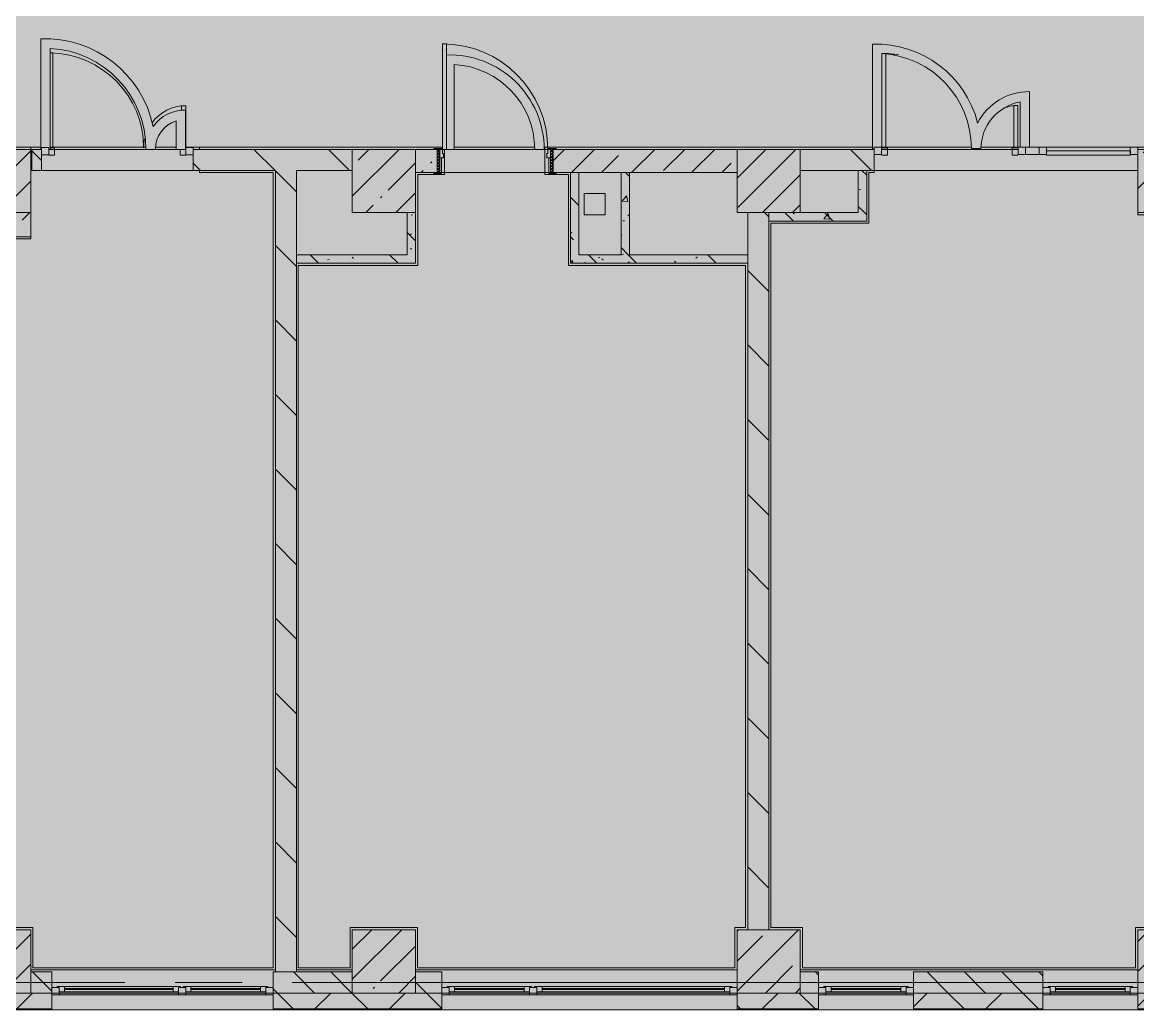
# Model space of a CAD drawing. Header units: millimetres. Extents: x -5524 to 188159, y -8553 to 29000.
# Drawn here: x 83579 to 94159, y -258 to 9105 of the extents above; entities that cross this region are included whole.
import ezdxf

# ---------------------------------------------------------------- set-up
doc = ezdxf.new("R2010")
doc.units = ezdxf.units.MM
doc.linetypes.add('Осевая', pattern=[3175, 635, -476.25, 1587.5, -476.25])
doc.layers.add('A-DETL-GENF-2', color=7, linetype='Continuous', lineweight=9, true_color=0xc0c0c0, transparency=0.4)
for name, color, linetype, lineweight, true_color in [('A-DETL-GENF-3', 7, 'Continuous', 5, 0xb7b7b7), ('A-DOOR-3', 7, 'Continuous', 5, 0xaaaaaa), ('A-DOOR-4', 7, 'Continuous', 5, 0xe2e2e2), ('A-DOOR-5', 7, 'Continuous', 5, 0xb7b7b7), ('A-DOOR-FRAM-1', 7, 'Continuous', 5, 0xe2e2e2), ('A-DOOR-FRAM-2', 7, 'Continuous', 5, 0xaaaaaa), ('A-DOOR-FRAM-3', 7, 'Continuous', 5, 0xb7b7b7), ('A-FLOR-1', 7, 'Continuous', 5, 0xb7b7b7), ('A-GLAZ-3', 7, 'Continuous', 5, 0x737373), ('A-GLAZ-CURT-2', 7, 'Continuous', 5, 0x737373), ('A-GLAZ-CWMG-3', 7, 'Continuous', 5, 0x737373), ('A-WALL-8', 7, 'Continuous', 5, 0x737373), ('A-WALL-9', 7, 'Continuous', 9, 0x737373), ('I-WALL-3', 7, 'Continuous', 5, 0x737373), ('I-WALL-4', 7, 'Continuous', 5, 0x787878), ('S-COLS-1', 7, 'Continuous', 5, 0x737373)]:
    doc.layers.add(name, color=color, linetype=linetype, lineweight=lineweight, true_color=true_color)
for name, color, linetype, lineweight in [('A-GLAZ-CURT-1', 7, 'Continuous', 5), ('A-WALL-7', 7, 'Continuous', 5), ('I-WALL-2', 7, 'Continuous', 5), ('S-COLS-2', 7, 'Continuous', 5), ('Оси', 7, 'Continuous', 9), ('Оси-2', 7, 'Осевая', 9)]:
    doc.layers.add(name, color=color, linetype=linetype, lineweight=lineweight)
pattern_1 = [(135, (61148.7, 0), (-353.5534, -353.5534), [])]
pattern_2 = [(135, (61148.7, 0), (-377.171, -377.171), [533.4, -88.9, 17.78, -88.9]), (135, (61148.7, 376.94), (-377.171, -377.171), []), (50, (61148.7, 0), (637.6445, -55.787), [66.675, -733.425]), (355, (61148.7, 0), (-123.35, 668.699), [53.34, -586.74]), (100.451, (61201.8, -4.65), (514.299, 612.908), [56.665, -623.315]), (46.184, (61148.7, 177.8), (948.776, -147.15), [100.012, -1100.137]), (96.636, (61227.8, 165.5), (830.91, 865.997), [84.998, -934.973]), (351.184, (61148.7, 177.8), (830.918, 865.988), [80.01, -880.11]), (21, (61237.6, 133.35), (530.651, -357.928), [66.675, -733.425]), (326, (61237.6, 133.35), (216.308, 644.658), [53.34, -586.74]), (71.451, (61281.8, 103.5), (746.96, 286.724), [56.665, -623.315]), (37.5, (61148.7, 0), (10.8105, 295.9426), [16.764, -562.864, 16.764, -578.866, -588.962]), (37.5, (61148.7, 0), (10.8105, 295.9426), [-1175.258, 16.764, -572.198]), (7.5, (61148.7, 0), (233.869, 350.6318), [16.764, -322.834, 16.764, -549.529, -224.472]), (7.5, (61148.7, 0), (233.869, 350.6318), [-905.891, 16.764, -207.708]), (327.5, (60950.44, 0), (474.5678, -20.0513), [16.764, -205.486, 16.764, -676.656, -920.115]), (327.5, (60950.44, 0), (474.5678, -20.0513), [-915.67, 16.764, -903.351]), (317.5, (60861.54, 0), (518.452, 88.9934), [16.764, -272.161, 16.764, -443.738, -653.415]), (317.5, (60861.54, 0), (518.452, 88.9934), [-749.427, 16.764, -636.651])]
pattern_3 = [(45, (61148.7, 0), (-176.7767, 176.7767), [])]

# ---------------------------------------------------------------- blocks, each defined once
blk = doc.blocks.new('BSC_Колонна _Прямоугольная - 600х600-23286269-3_7_1_птичка')
at = {"layer": 'S-COLS-2'}
h = blk.add_hatch(dxfattribs=at)
h.set_pattern_fill('FP_35', color=256, style=0, pattern_type=2)
h.set_pattern_definition([(45, (-29509.74, -7600), (-285.123, 285.123), []), (45, (-29224.6, -7600), (-285.123, 285.123), [504.031, -100.806, 16.764, -84.042])])
h.paths.add_polyline_path([(-300, -300), (300, -300), (300, 300), (-300, 300), (-300, 150)])
at = {"layer": 'S-COLS-1'}
for p, q in [((300, 300), (-300, 300)), ((-300, 300), (-300, -300)), ((300, -300), (300, 300)), ((-300, -300), (300, -300))]:
    blk.add_line(p, q, dxfattribs=at)
blk = doc.blocks.new('BSC_Колонна _Прямоугольная - 600х600-V54-3_7_1_птичка')
at = {"layer": 'S-COLS-2'}
h = blk.add_hatch(dxfattribs=at)
h.set_pattern_fill('FP_41', color=256, style=0, pattern_type=2)
h.set_pattern_definition([(45, (-25860, -200), (-285.123, 285.123), []), (45, (-25574.88, -200), (-285.123, 285.123), [504.031, -100.806, 16.764, -84.042])])
h.paths.add_polyline_path([(-300, -300), (300, -300), (300, 300), (-300, 300)])
at = {"layer": 'S-COLS-1'}
for p, q in [((300, 300), (-300, 300)), ((-300, 300), (-300, -300)), ((300, -300), (300, 300)), ((-300, -300), (300, -300))]:
    blk.add_line(p, q, dxfattribs=at)
blk = doc.blocks.new('BSC_Колонна _Прямоугольная - 600х600-V55-3_7_1_птичка')
at = {"layer": 'S-COLS-2'}
h = blk.add_hatch(dxfattribs=at)
h.set_pattern_fill('FP_42', color=256, style=0, pattern_type=2)
h.set_pattern_definition([(45, (-29509.74, -200), (-285.123, 285.123), []), (45, (-29224.6, -200), (-285.123, 285.123), [504.031, -100.806, 16.764, -84.042])])
h.paths.add_polyline_path([(-300, -300), (300, -300), (300, 300), (-300, 300), (-300, 30)])
at = {"layer": 'S-COLS-1'}
for p, q in [((300, 300), (-300, 300)), ((-300, 300), (-300, -300)), ((300, -300), (300, 300)), ((-300, -300), (300, -300))]:
    blk.add_line(p, q, dxfattribs=at)
blk = doc.blocks.new('BSC_Колонна _Прямоугольная - 600х600-V66-3_7_1_птичка')
at = {"layer": 'S-COLS-2'}
h = blk.add_hatch(dxfattribs=at)
h.set_pattern_fill('FP_54', color=256, style=0, pattern_type=2)
h.set_pattern_definition([(45, (-25860, -7600), (-285.123, 285.123), []), (45, (-25574.88, -7600), (-285.123, 285.123), [504.031, -100.806, 16.764, -84.042])])
h.paths.add_polyline_path([(-300, -300), (300, -300), (300, 300), (-300, 300), (-300, 150)])
at = {"layer": 'S-COLS-1'}
for p, q in [((300, 300), (-300, 300)), ((-300, 300), (-300, -300)), ((300, -300), (300, 300)), ((-300, -300), (300, -300))]:
    blk.add_line(p, q, dxfattribs=at)
blk = doc.blocks.new('BSC_Колонна _Прямоугольная - 600х600-V74-3_7_1_птичка')
at = {"layer": 'S-COLS-2'}
h = blk.add_hatch(dxfattribs=at)
h.set_pattern_fill('FP_70', color=256, style=0, pattern_type=2)
h.set_pattern_definition([(45, (-33310, -7600), (-285.123, 285.123), []), (45, (-33024.88, -7600), (-285.123, 285.123), [504.031, -100.806, 16.764, -84.042])])
h.paths.add_polyline_path([(-300, -300), (300, -300), (300, 300), (-300, 300), (-300, 150)])
at = {"layer": 'S-COLS-1'}
for p, q in [((300, 300), (-300, 300)), ((-300, 300), (-300, -300)), ((300, -300), (300, 300)), ((-300, -300), (300, -300))]:
    blk.add_line(p, q, dxfattribs=at)
blk = doc.blocks.new('BSC_Колонна _Прямоугольная - 600х600-V75-3_7_1_птичка')
at = {"layer": 'S-COLS-2'}
h = blk.add_hatch(dxfattribs=at)
h.set_pattern_fill('FP_71', color=256, style=0, pattern_type=2)
h.set_pattern_definition([(45, (-33310, -200), (-285.123, 285.123), []), (45, (-33024.88, -200), (-285.123, 285.123), [504.031, -100.806, 16.764, -84.042])])
h.paths.add_polyline_path([(-212, -300), (300, -300), (300, 300), (-300, 300), (-300, -300)])
at = {"layer": 'S-COLS-1'}
for p, q in [((300, 300), (-300, 300)), ((-300, 300), (-300, -300)), ((300, -300), (300, 300)), ((-300, -300), (300, -300))]:
    blk.add_line(p, q, dxfattribs=at)
blk = doc.blocks.new('120_Окно_СКБ_2Ст - 120_Окно_СКБ_2Ст 2100х2500 _мал створка СЛЕВА_-V70-3_7_1_птичка')
at = {"layer": 'A-GLAZ-3'}
for p, q in [((-1050, -127), (-1050, -57)), ((-1050, -57), (-980, -57)), ((1050, -57), (-1050, -57)), ((-980, -57), (-980, -127)), ((-220, -87), (-980, -87)), ((-980, -87), (-980, -127)), ((-930, -137), (-930, -87)), ((-270, -137), (-270, -87)), ((-220, -127), (-220, -57)), ((-220, -57), (-150, -57)), ((-220, -127), (-220, -87)), ((-150, -57), (-150, -127)), ((980, -87), (-150, -87)), ((-150, -87), (-150, -127)), ((-100, -137), (-100, -87)), ((930, -137), (930, -87)), ((980, -127), (980, -57)), ((980, -57), (1050, -57)), ((980, -127), (980, -87)), ((1050, -57), (1050, -127)), ((-980, -127), (-1050, -127)), ((-1050, -127), (-1000, -127)), ((-980, -127), (-1000, -127)), ((-1000, -127), (-1000, -137)), ((-1000, -137), (-200, -137)), ((-200, -137), (-1000, -137)), ((-930, -107), (-270, -107)), ((-270, -117), (-930, -117)), ((-150, -127), (-220, -127)), ((-200, -127), (-220, -127)), ((-200, -127), (-170, -127)), ((-200, -137), (-200, -127)), ((-150, -127), (-170, -127)), ((-170, -127), (-170, -137)), ((-170, -137), (1000, -137)), ((1000, -137), (-170, -137)), ((-100, -107), (930, -107)), ((930, -117), (-100, -117)), ((1050, -127), (980, -127)), ((1000, -127), (980, -127)), ((1000, -127), (1050, -127)), ((1000, -137), (1000, -127))]:
    blk.add_line(p, q, dxfattribs=at)
blk = doc.blocks.new('120_Окно_СКБ_1Ст - 120_Окно_СКБ_1Ст 900х2500_h_-22445987-3_7_1_птичка')
at = {"layer": 'A-GLAZ-3'}
for p, q in [((-450, -127), (-450, -57)), ((-450, -57), (-380, -57)), ((450, -57), (-450, -57)), ((-380, -57), (-380, -127)), ((380, -87), (-380, -87)), ((-380, -87), (-380, -127)), ((-330, -137), (-330, -87)), ((330, -137), (330, -87)), ((380, -127), (380, -57)), ((380, -57), (450, -57)), ((380, -127), (380, -87)), ((450, -57), (450, -127)), ((-380, -127), (-450, -127)), ((-450, -127), (-400, -127)), ((-380, -127), (-400, -127)), ((-400, -127), (-400, -137)), ((-400, -137), (400, -137)), ((400, -137), (-400, -137)), ((-330, -107), (330, -107)), ((330, -117), (-330, -117)), ((450, -127), (380, -127)), ((400, -127), (380, -127)), ((400, -127), (450, -127)), ((400, -137), (400, -127))]:
    blk.add_line(p, q, dxfattribs=at)
blk = doc.blocks.new('120_Окно_СКБ_2Ст - 120_Окно_СКБ_2Ст 2800х2500_створка_-22445922-3_7_1_птичка')
at = {"layer": 'A-GLAZ-3'}
for p, q in [((-1400, -127), (-1400, -57)), ((-1400, -57), (-1330, -57)), ((1400, -57), (-1400, -57)), ((-1330, -57), (-1330, -127)), ((500, -87), (-1330, -87)), ((-1330, -87), (-1330, -127)), ((-1280, -137), (-1280, -87)), ((450, -137), (450, -87)), ((500, -127), (500, -57)), ((500, -57), (570, -57)), ((500, -127), (500, -87)), ((570, -57), (570, -127)), ((1330, -87), (570, -87)), ((570, -87), (570, -127)), ((620, -137), (620, -87)), ((1280, -137), (1280, -87)), ((1330, -127), (1330, -57)), ((1330, -57), (1400, -57)), ((1330, -127), (1330, -87)), ((1400, -57), (1400, -127)), ((-1330, -127), (-1400, -127)), ((-1400, -127), (-1350, -127)), ((-1330, -127), (-1350, -127)), ((-1350, -127), (-1350, -137)), ((-1350, -137), (520, -137)), ((520, -137), (-1350, -137)), ((-1280, -107), (450, -107)), ((450, -117), (-1280, -117)), ((570, -127), (500, -127)), ((520, -127), (500, -127)), ((520, -127), (550, -127)), ((520, -137), (520, -127)), ((570, -127), (550, -127)), ((550, -127), (550, -137)), ((550, -137), (1350, -137)), ((1350, -137), (550, -137)), ((620, -107), (1280, -107)), ((1280, -117), (620, -117)), ((1400, -127), (1330, -127)), ((1350, -127), (1330, -127)), ((1350, -127), (1400, -127)), ((1350, -137), (1350, -127))]:
    blk.add_line(p, q, dxfattribs=at)
blk = doc.blocks.new('BSC_Колонна _Прямоугольная - 600х600-V144-3_7_1_птичка')
at = {"layer": 'S-COLS-2'}
h = blk.add_hatch(dxfattribs=at)
h.set_pattern_fill('FP_122', color=256, style=0, pattern_type=2)
h.set_pattern_definition([(45, (-22210, -7600), (-285.123, 285.123), []), (45, (-21924.88, -7600), (-285.123, 285.123), [504.031, -100.806, 16.764, -84.042])])
h.paths.add_polyline_path([(-300, -300), (300, -300), (300, 300), (-300, 300), (-300, 150)])
at = {"layer": 'S-COLS-1'}
for p, q in [((300, 300), (-300, 300)), ((-300, 300), (-300, -300)), ((300, -300), (300, 300)), ((-300, -300), (300, -300))]:
    blk.add_line(p, q, dxfattribs=at)
blk = doc.blocks.new('BSC_Колонна _Прямоугольная - 600х600-V145-3_7_1_птичка')
at = {"layer": 'S-COLS-2'}
h = blk.add_hatch(dxfattribs=at)
h.set_pattern_fill('FP_123', color=256, style=0, pattern_type=2)
h.set_pattern_definition([(45, (-22210, -200), (-285.123, 285.123), []), (45, (-21924.88, -200), (-285.123, 285.123), [504.031, -100.806, 16.764, -84.042])])
h.paths.add_polyline_path([(-300, -300), (300, -300), (300, 300), (-300, 300)])
at = {"layer": 'S-COLS-1'}
for p, q in [((300, 300), (-300, 300)), ((-300, 300), (-300, -300)), ((300, -300), (300, 300)), ((-300, -300), (300, -300))]:
    blk.add_line(p, q, dxfattribs=at)
blk = doc.blocks.new('110_Дверь_СКБ_1Ст_Внутренняя1 - Д-4_п__1100x2100h_административные помещения-32218723-3_7_1_птичка')
at = {"layer": 'A-DOOR-3'}
h = blk.add_hatch(dxfattribs=at)
h.set_pattern_fill('FP_81', color=256, style=0, pattern_type=2)
h.set_pattern_definition([(135, (1751.41, 174.685), (-14.14214, -14.14214), []), (225, (1751.41, 174.685), (14.14214, -14.14214), [])])
h.paths.add_polyline_path([(562.5, -110), (562.5, 110), (537.5, 110), (537.5, -110)])
at = {"layer": 'A-DOOR-4'}
h = blk.add_hatch(color=256, dxfattribs=at)
h.paths.add_polyline_path([(537.5, 30), (537.5, 110), (512.5, 110), (512.5, 70), (502.5, 70), (502.5, 30)])
h.paths.add_polyline_path([(-477.5, 30), (-477.5, 70), (-487.5, 70), (-487.5, 110), (-512.5, 110), (-512.5, 30)])
at = {"layer": 'A-DOOR-FRAM-1'}
for points in [[(-447.5, 110), (-447.5, 1110), (-487.5, 1110), (-487.5, 110)], [(-497.5, 110), (-497.5, 118), (-567.5, 118), (-567.5, 110)], [(592.5, 110), (592.5, 118), (522.5, 118), (522.5, 110)], [(-497.5, -110), (-497.5, 30), (-512.5, 30), (-512.5, -110)], [(537.5, -110), (537.5, 30), (522.5, 30), (522.5, -110)], [(-497.5, -118), (-497.5, -110), (-567.5, -110), (-567.5, -118)], [(592.5, -118), (592.5, -110), (522.5, -110), (522.5, -118)]]:
    blk.add_hatch(color=256, dxfattribs=at).paths.add_polyline_path(points)
at = {"layer": 'A-DOOR-FRAM-2'}
h = blk.add_hatch(dxfattribs=at)
h.set_pattern_fill('FP_82', color=256, style=0, pattern_type=2)
h.set_pattern_definition([(45, (-371.384, 174.685), (-14.1421, 14.1421), []), (135, (-371.384, 174.685), (-14.1421, -14.1421), [])])
h.paths.add_polyline_path([(-512.5, -110), (-512.5, 110), (-537.5, 110), (-537.5, -110)])
at = {"layer": 'A-DOOR-5'}
for p, q in [((-487.5, 1110), (-487.5, 110)), ((-447.5, 1110), (-487.5, 1110)), ((-447.5, 110), (-447.5, 1110)), ((-487.5, 110), (-447.5, 110))]:
    blk.add_line(p, q, dxfattribs=at)
blk.add_arc((-487.5, 110), 1000, 360, 90, dxfattribs=at)
at = {"layer": 'A-DOOR-FRAM-3'}
for p, q in [((-497.5, 118), (-567.5, 118)), ((-567.5, 118), (-567.5, 110)), ((-567.5, 110), (-497.5, 110)), ((-512.5, 110), (-537.5, 110)), ((-537.5, 110), (-537.5, -110)), ((-487.5, 110), (-512.5, 110)), ((-512.5, 110), (-512.5, 30)), ((-512.5, -110), (-512.5, 110)), ((-497.5, 110), (-512.5, 110)), ((-512.5, 110), (-512.5, 109)), ((-512.5, 109), (-497.5, 109)), ((-497.5, 110), (-497.5, 118)), ((-497.5, 109), (-497.5, 110)), ((-487.5, 70), (-487.5, 110)), ((512.5, 110), (512.5, 70)), ((537.5, 110), (512.5, 110)), ((592.5, 118), (522.5, 118)), ((522.5, 118), (522.5, 110)), ((537.5, 110), (522.5, 110)), ((522.5, 110), (522.5, 109)), ((522.5, 110), (592.5, 110)), ((522.5, 109), (537.5, 109)), ((537.5, 30), (537.5, 110)), ((562.5, 110), (537.5, 110)), ((537.5, 110), (537.5, -110)), ((537.5, 109), (537.5, 110)), ((562.5, -110), (562.5, 110)), ((592.5, 110), (592.5, 118)), ((-512.5, 30), (-477.5, 30)), ((-497.5, 30), (-512.5, 30)), ((-512.5, 30), (-512.5, -110)), ((-497.5, -110), (-497.5, 30)), ((-477.5, 70), (-487.5, 70)), ((-477.5, 30), (-477.5, 70)), ((512.5, 70), (502.5, 70)), ((502.5, 70), (502.5, 30)), ((502.5, 30), (537.5, 30)), ((537.5, 30), (522.5, 30)), ((522.5, 30), (522.5, -110)), ((537.5, -110), (537.5, 30)), ((-497.5, -110), (-567.5, -110)), ((-567.5, -110), (-567.5, -118)), ((-567.5, -118), (-497.5, -118)), ((-537.5, -110), (-512.5, -110)), ((-512.5, -110), (-497.5, -110)), ((-497.5, -118), (-497.5, -110)), ((522.5, -110), (537.5, -110)), ((592.5, -110), (522.5, -110)), ((522.5, -110), (522.5, -118)), ((522.5, -118), (592.5, -118)), ((537.5, -110), (562.5, -110)), ((592.5, -118), (592.5, -110))]:
    blk.add_line(p, q, dxfattribs=at)
blk = doc.blocks.new('Прямоугольный импост - 50 x 70 мм-31700031-3_7_1_птичка')
at = {"layer": 'A-GLAZ-CWMG-3'}
for p, q in [((-70, 35), (0, 35)), ((-70, -35), (-70, 35)), ((0, -35), (-70, -35)), ((0, -15), (0, -35))]:
    blk.add_line(p, q, dxfattribs=at)
blk = doc.blocks.new('Дверь_Витражная_остекление_ - ДВН_ДАО_Главный вход_1200 в свету-31742133-3_7_1_птичка')
at = {"layer": 'A-DOOR-4'}
for points in [[(-607, 30), (-607, 920), (-643, 925), (-643, 30), (-621, 30)], [(647, 30), (647, 430), (607, 430), (607, 30)]]:
    blk.add_hatch(color=256, dxfattribs=at).paths.add_polyline_path(points)
at = {"layer": 'A-DETL-GENF-3'}
for p, q in [((-607, 30), (-607, 920)), ((647, 430), (607, 430)), ((607, 430), (607, 30)), ((647, 35), (647, 430)), ((-643, 30), (-607, 30)), ((-592, 30), (-643, 30)), ((-592, -40), (-592, 30)), ((592, -40), (592, 30)), ((592, 30), (647, 30)), ((607, 30), (647, 30)), ((-647, -40), (-592, -40)), ((647, -40), (592, -40))]:
    blk.add_line(p, q, dxfattribs=at)
at = {"layer": 'A-DOOR-5'}
blk.add_line((647, 430), (647, 35), dxfattribs=at)
for centre, radius, start, end in [((-647, 30), 895, 79.5087, 89.7197), ((647, 30), 400, 90, 110.0384)]:
    blk.add_arc(centre, radius, start, end, dxfattribs=at)
blk = doc.blocks.new('Системная панель - Стемалит - 40мм-32257327-3_7_1_птичка')
at = {"layer": 'A-GLAZ-CURT-2'}
for p, q in [((65, 35), (-65, 35)), ((-65, 35), (-65, -35)), ((65, -35), (65, 35)), ((-65, -35), (65, -35))]:
    blk.add_line(p, q, dxfattribs=at)
blk = doc.blocks.new('Прямоугольный импост - 50 x 70 мм-31687886-3_7_1_птичка')
at = {"layer": 'A-GLAZ-CWMG-3'}
for p, q in [((-35, 35), (35, 35)), ((-35, -35), (-35, 35)), ((35, 35), (35, -35)), ((35, -35), (-35, -35))]:
    blk.add_line(p, q, dxfattribs=at)
blk = doc.blocks.new('Прямоугольный импост - 50 x 70 мм-31701779-3_7_1_птичка')
at = {"layer": 'A-GLAZ-CWMG-3'}
for p, q in [((0, 35), (-70, 35)), ((-70, 35), (-70, -35)), ((0, -35), (0, 35)), ((-70, -35), (0, -35))]:
    blk.add_line(p, q, dxfattribs=at)
blk = doc.blocks.new('Системная панель - Стекло - 40мм-32257331-3_7_1_птичка')
at = {"layer": 'A-GLAZ-CURT-1'}
h = blk.add_hatch(dxfattribs=at)
h.set_pattern_fill('FP_147', color=256, style=0, pattern_type=2)
h.set_pattern_definition([(45, (-33042.5, -7385), (-1414.21, 1414.21), [1000, -3000]), (45, (-34042.5, -7885), (-1414.21, 1414.21), [3000, -1000]), (45, (-32042.5, -8385), (-1414.21, 1414.21), [1000, -3000])])
h.paths.add_polyline_path([(398, -40), (398, 0), (-398, 0), (-398, -40), (89, -40)])
at = {"layer": 'A-GLAZ-CURT-2'}
for p, q in [((398, 0), (-398, 0)), ((-398, 0), (-398, -40)), ((398, -40), (398, 0)), ((-398, -40), (398, -40))]:
    blk.add_line(p, q, dxfattribs=at)
blk = doc.blocks.new('Прямоугольный импост - 50 x 70 мм-31702100-3_7_1_птичка')
at = {"layer": 'A-GLAZ-CWMG-3'}
for p, q in [((-35, 35), (35, 35)), ((-35, -35), (-35, 35)), ((35, 35), (35, -35)), ((35, -35), (-35, -35))]:
    blk.add_line(p, q, dxfattribs=at)
blk = doc.blocks.new('Прямоугольный импост - 50 x 70 мм-31720914-3_7_1_птичка')
at = {"layer": 'A-GLAZ-CWMG-3'}
blk.add_line((32940, 7920), (32145, 7920), dxfattribs=at)
blk = doc.blocks.new('Прямоугольный импост - 50 x 70 мм-31927764-3_7_1_птичка')
at = {"layer": 'A-GLAZ-CWMG-3'}
for p, q in [((-70, 35), (0, 35)), ((-70, -35), (-70, 35)), ((0, 35), (0, -35)), ((0, -35), (-70, -35))]:
    blk.add_line(p, q, dxfattribs=at)
blk = doc.blocks.new('Дверь_Витражная_остекление_ - ДВН_ДАО_Главный вход_1200 в свету Д-22 _п_-V199-3_7_1_птичка')
at = {"layer": 'A-DOOR-4'}
for points in [[(-636, 30), (-610, 30), (-610, 930), (-636, 930)], [(648, 30), (650, 35), (648, 430), (610, 430), (610, 386), (648, 388), (648, 35)]]:
    blk.add_hatch(color=256, dxfattribs=at).paths.add_polyline_path(points)
at = {"layer": 'A-DETL-GENF-3'}
for p, q in [((-610, 930), (-636, 930)), ((-610, 30), (-610, 930)), ((650, 430), (610, 430)), ((610, 430), (610, 386)), ((650, 35), (650, 430)), ((-636, 30), (-610, 30)), ((-595, 30), (-636, 30)), ((-595, -40), (-595, 30)), ((595, -40), (595, 16)), ((-650, -40), (-595, -40)), ((650, -40), (595, -40))]:
    blk.add_line(p, q, dxfattribs=at)
at = {"layer": 'A-DOOR-5'}
blk.add_line((650, 430), (650, 35), dxfattribs=at)
for centre, radius, start, end in [((-650, 30), 900, 360, 89.1007), ((650, 30), 400, 90, 144.0144), ((650, 30), 400, 167.5043, 180)]:
    blk.add_arc(centre, radius, start, end, dxfattribs=at)

msp = doc.modelspace()

# ---------------------------------------------------------------- hatches: boundary and pattern name
at = {"layer": 'A-DETL-GENF-2'}
msp.add_hatch(color=256, dxfattribs=at).paths.add_polyline_path([(97509.1, -258), (99458.7, -258), (99458.7, 15358), (60880.7, 15358), (60880.7, -258), (96576.9, -258)])
at = {"layer": 'A-WALL-7'}
h = msp.add_hatch(dxfattribs=at)
h.set_pattern_fill('FP_59', color=256, style=0, pattern_type=2)
h.set_pattern_definition([(135, (61148.7, 0), (-176.7767, -176.7767), [])])
h.paths.add_polyline_path([(92848.1, -100), (93258.7, -100), (93258.7, 100), (92031.5, 100), (92031.5, -100)])
h.paths.add_polyline_path([(99138.7, -100), (99138.7, 100), (98571.7, 100), (98571.7, -100)])
h.paths.add_polyline_path([(91131.5, -100), (91131.5, 100), (90958.4, 100), (90958.4, -100), (90983.7, -100)])
h.paths.add_polyline_path([(97509.1, -100), (97671.7, -100), (97671.7, 100), (97118.7, 100), (97118.7, -100)])
h.paths.add_polyline_path([(94758.7, -100), (95018.7, -100), (95018.7, 100), (94758.7, 100), (94758.7, 39.5)])
h.paths.add_polyline_path([(80729.4, -100), (81858.7, -100), (81858.7, 100), (80508.7, 100), (80508.7, -100)])
h.paths.add_polyline_path([(77932.8, -100), (78408.7, -100), (78408.7, 100), (77658.7, 100), (77658.7, -100)])
h.paths.add_polyline_path([(85958.7, -100), (86708.7, -100), (86708.7, 100), (85958.7, 100)])
h.paths.add_polyline_path([(87308.7, -100), (87558.4, -100), (87558.4, 100), (87308.7, 100), (87308.7, -63.8)])
h.paths.add_polyline_path([(83858.7, -100), (83858.7, 100), (83658.7, 100), (83658.7, -100)])
h.paths.add_polyline_path([(83058.7, -100), (83058.7, 100), (82758.7, 100), (82758.7, -100)])
h.paths.add_polyline_path([(76758.7, -100), (76758.7, 100), (76008.7, 100), (76008.7, -100)])
h.paths.add_polyline_path([(71508.4, -100), (72258.7, -100), (72258.7, 100), (71508.4, 100)])
h.paths.add_polyline_path([(73158.7, -100), (73308.7, -100), (73308.7, 100), (73158.7, 100)])
h.paths.add_polyline_path([(68808.7, -100), (68808.7, 100), (67978.7, 100), (67978.7, -100), (68610.8, -100)])
h = msp.add_hatch(dxfattribs=at)
h.set_pattern_fill('FP_61', color=256, style=0, pattern_type=2)
h.set_pattern_definition([(45, (61148.7, 0), (-353.5534, 353.5534), []), (135, (61148.7, 0), (-353.5534, -353.5534), [])])
h.paths.add_polyline_path([(90983.7, -250), (91131.5, -250), (91131.5, -100), (90358.4, -100), (90358.4, -250), (90958.4, -250)])
h.paths.add_polyline_path([(92031.5, -250), (93258.7, -250), (93258.7, -100), (92031.5, -100)])
h.paths.add_polyline_path([(99458.7, -250), (99458.7, -100), (98571.7, -100), (98571.7, -250), (99373.5, -250)])
h.paths.add_polyline_path([(94158.7, -250), (95018.7, -250), (95018.7, -100), (94158.7, -100)])
h.paths.add_polyline_path([(97509.1, -250), (97671.7, -250), (97671.7, -100), (97118.7, -100), (97118.7, -250)])
h.paths.add_polyline_path([(82758.7, -250), (83858.7, -250), (83858.7, -100), (82758.7, -100)])
h.paths.add_polyline_path([(87308.7, -250), (87558.4, -250), (87558.4, -100), (85958.7, -100), (85958.7, -250), (87254.9, -250)])
h.paths.add_polyline_path([(76008.7, -250), (76758.7, -250), (76758.7, -100), (76008.7, -100)])
h.paths.add_polyline_path([(77658.7, -250), (78408.7, -250), (78408.7, -100), (77658.7, -100)])
h.paths.add_polyline_path([(80508.7, -250), (81858.7, -250), (81858.7, -100), (80508.7, -100)])
h.paths.add_polyline_path([(73271.8, -250), (73908.7, -250), (73908.7, -100), (73158.7, -100), (73158.7, -250)])
h.paths.add_polyline_path([(71508.4, -250), (72258.7, -250), (72258.7, -100), (71508.4, -100)])
h.paths.add_polyline_path([(63949.8, -250), (64878.7, -250), (64878.7, -100), (60888.7, -100), (60888.7, -250), (62085.3, -250)])
h.paths.add_polyline_path([(69408.4, -250), (69408.4, -100), (67978.7, -100), (67978.7, -250), (68610.8, -250)])
at = {"layer": 'I-WALL-2'}
h = msp.add_hatch(dxfattribs=at)
h.set_pattern_fill('FP_60', color=256, style=0, pattern_type=2)
h.set_pattern_definition(pattern_1)
h.paths.add_polyline_path([(86179.4, 7700), (86708.7, 7700), (86708.7, 7900), (85199.7, 7900), (85199.7, 7700), (85979.4, 7700)])
h.paths.add_polyline_path([(83668.7, 7700), (83759.7, 7700), (83759.7, 7900), (83668.7, 7900), (83668.7, 7750.3)])
h = msp.add_hatch(dxfattribs=at)
h.set_pattern_fill('FP_57', color=256, style=0, pattern_type=2)
h.set_pattern_definition([(45, (61148.7, 0), (-285.123, 285.123), []), (45, (61433.8, 0), (-285.123, 285.123), [504.031, -100.806, 16.764, -84.042])])
h.paths.add_polyline_path([(88643.7, 7680), (90358.4, 7680), (90358.4, 7900), (88613.7, 7900), (88613.7, 7680)])
h.paths.add_polyline_path([(87513.7, 7680), (87513.7, 7900), (87308.7, 7900), (87308.7, 7680), (87483.7, 7680)])
h = msp.add_hatch(dxfattribs=at)
h.set_pattern_fill('FP_60', color=256, style=0, pattern_type=2)
h.set_pattern_definition(pattern_1)
h.paths.add_polyline_path([(98438.7, 7700), (99138.7, 7700), (99138.7, 7900), (97158.7, 7900), (97158.7, 7830), (95958.7, 7830), (95958.7, 7900), (94758.7, 7900), (94758.7, 7700), (98358.7, 7700)])
h.paths.add_polyline_path([(91658.7, 7700), (91658.7, 7900), (90958.4, 7900), (90958.4, 7700), (91588.4, 7700)])
h = msp.add_hatch(dxfattribs=at)
h.set_pattern_fill('FP_60', color=256, style=0, pattern_type=2)
h.set_pattern_definition(pattern_1)
h.paths.add_polyline_path([(86179.4, 100), (86179.4, 7700), (85979.4, 7700), (85979.4, 100)])
h = msp.add_hatch(dxfattribs=at)
h.set_pattern_fill('FP_62', color=256, style=0, pattern_type=2)
h.set_pattern_definition(pattern_3)
h.paths.add_polyline_path([(83658.7, 7070), (83658.7, 7300), (83578.7, 7300), (83578.7, 7070)])
h = msp.add_hatch(dxfattribs=at)
h.set_pattern_fill('FP_60', color=256, style=0, pattern_type=2)
h.set_pattern_definition(pattern_1)
h.paths.add_polyline_path([(90656.3, 500), (90659.4, 500), (90659.4, 7300), (90459.4, 7300), (90459.4, 500)])
h = msp.add_hatch(dxfattribs=at)
h.set_pattern_fill('FP_62', color=256, style=0, pattern_type=2)
h.set_pattern_definition(pattern_3)
h.paths.add_polyline_path([(83578.7, 7070), (83578.7, 7150), (81827.7, 7150), (81827.7, 7070), (82593.8, 7070)])
at = {"layer": 'I-WALL-4'}
h = msp.add_hatch(dxfattribs=at)
h.set_pattern_fill('FP_67', color=256, style=0, pattern_type=2)
h.set_pattern_definition(pattern_2)
h.paths.add_polyline_path([(88858.4, 6820), (88858.4, 7680), (88778.4, 7680), (88778.4, 6820)])
h = msp.add_hatch(dxfattribs=at)
h.set_pattern_fill('FP_67', color=256, style=0, pattern_type=2)
h.set_pattern_definition(pattern_2)
h.paths.add_polyline_path([(89338.4, 6900), (89338.4, 7680), (89258.4, 7680), (89258.4, 6900)])
h = msp.add_hatch(dxfattribs=at)
h.set_pattern_fill('FP_67', color=256, style=0, pattern_type=2)
h.set_pattern_definition(pattern_2)
h.paths.add_polyline_path([(91588.4, 7300), (91588.4, 7700), (91508.4, 7700), (91508.4, 7300)])
h = msp.add_hatch(dxfattribs=at)
h.set_pattern_fill('FP_67', color=256, style=0, pattern_type=2)
h.set_pattern_definition(pattern_2)
h.paths.add_polyline_path([(87308.7, 6820), (87308.7, 7300), (87228.7, 7300), (87228.7, 6820)])
h = msp.add_hatch(dxfattribs=at)
h.set_pattern_fill('FP_67', color=256, style=0, pattern_type=2)
h.set_pattern_definition(pattern_2)
h.paths.add_polyline_path([(90958.4, 7220), (91588.4, 7220), (91588.4, 7300), (90659.4, 7300), (90659.4, 7220)])
h = msp.add_hatch(dxfattribs=at)
h.set_pattern_fill('FP_67', color=256, style=0, pattern_type=2)
h.set_pattern_definition(pattern_2)
h.paths.add_polyline_path([(87228.7, 6820), (87228.7, 6900), (86179.4, 6900), (86179.4, 6820), (86322.6, 6820)])
h = msp.add_hatch(dxfattribs=at)
h.set_pattern_fill('FP_67', color=256, style=0, pattern_type=2)
h.set_pattern_definition(pattern_2)
h.paths.add_polyline_path([(90459.4, 6820), (90459.4, 6900), (88858.4, 6900), (88858.4, 6820), (90051.5, 6820)])

# ---------------------------------------------------------------- linework, layer by layer
at = {"layer": 'A-FLOR-1'}
for p, q in [((83753.6, 8947.1), (83753.6, 7900)), ((91643, 8897.4), (91643, 7903)), ((83843.6, 7900), (83843.6, 8856.8)), ((91733, 7903), (91733, 8809.8)), ((87673.7, 7900), (87673.7, 8704)), ((93133.2, 7920), (93133.2, 8446.9)), ((85127.7, 7900), (85127.7, 8271.9)), ((93043.2, 8349.4), (93043.2, 7920)), ((85037.7, 8169.4), (85037.7, 7900)), ((83753.6, 7920), (76318, 7920)), ((83658.7, 7920), (83658.7, 7900)), ((83829.7, 7900), (83843.6, 7900)), ((83843.6, 7920), (84750.7, 7920)), ((84751.7, 7900), (84841.7, 7900)), ((84843.6, 7920), (85037.7, 7920)), ((85037.7, 7900), (85127.7, 7900)), ((87563.7, 7920), (85127.7, 7920)), ((85258.7, 7900), (85258.7, 7920)), ((87583.7, 7900), (87583.7, 7660)), ((87603.7, 7900), (87673.7, 7900)), ((87673.7, 7920), (88437.5, 7920)), ((88438.7, 7900), (88528.7, 7900)), ((91643, 7920), (88527.5, 7920)), ((88533.7, 7660), (88533.7, 7920)), ((91643, 7903), (91658.7, 7903)), ((91733, 7920), (92580.9, 7920)), ((92581.7, 7906.5), (92671.7, 7906.5)), ((92672.8, 7920), (93023.7, 7920)), ((94158.7, 7920), (99658.2, 7920)), ((85258.7, 7680), (85258.7, 7700)), ((85959.4, 7680), (85258.7, 7680)), ((85959.4, 140), (85959.4, 7680)), ((87583.7, 7660), (87329.7, 7660)), ((87329.7, 7660), (87329.7, 6800)), ((88758.4, 7660), (88533.7, 7660)), ((88758.4, 6800), (88758.4, 7660)), ((91658.7, 7680), (91608.4, 7680)), ((91608.4, 7680), (91608.4, 7200)), ((91658.7, 7700), (91658.7, 7680)), ((88908.7, 7480), (89108.7, 7480)), ((88908.7, 7280), (88908.7, 7480)), ((89108.7, 7480), (89108.7, 7280)), ((89108.7, 7280), (88908.7, 7280)), ((91608.4, 7200), (90679.4, 7200)), ((90679.4, 7200), (90679.4, 520)), ((94158.7, 7280), (94158.7, 7300)), ((94778.7, 7280), (94158.7, 7280)), ((83658.7, 7050), (81807.7, 7050)), ((83658.7, 7070), (83658.7, 7050)), ((87329.7, 6800), (86194.7, 6800)), ((86194.7, 6800), (86194.7, 140)), ((90439.4, 6800), (88758.4, 6800)), ((90439.4, 520), (90439.4, 6800)), ((83038.7, 520), (83678.7, 520)), ((83678.7, 520), (83678.7, 140)), ((86689.7, 140), (86689.7, 520)), ((86689.7, 520), (87328.7, 520)), ((87328.7, 520), (87328.7, 140)), ((90338.4, 140), (90338.4, 520)), ((90338.4, 520), (90439.4, 520)), ((90679.4, 520), (90978.4, 520)), ((90978.4, 520), (90978.4, 140)), ((94138.7, 140), (94138.7, 520)), ((94138.7, 520), (94778.7, 520)), ((83678.7, 140), (85959.4, 140)), ((86194.7, 140), (86689.7, 140)), ((87328.7, 140), (90338.4, 140)), ((90978.4, 140), (94138.7, 140))]:
    msp.add_line(p, q, dxfattribs=at)
for centre, radius, start, end in [((83796.7, 7903), 1045, 11.78406, 92.36409), ((91676.7, 7903), 995, 14.33829, 91.93805), ((83796.7, 7903), 955, 359.82001, 87.18541), ((87633.7, 7900), 895, 0, 91.92148), ((91676.7, 7906.5), 905, 360, 86.42904), ((87633.7, 7900), 805, 360, 87.15183), ((93125.7, 7903), 544, 89.21005, 153.06648), ((85120.7, 7903), 369, 88.91556, 144.66492), ((93125.7, 7903), 454, 100.46985, 179.55829), ((85120.7, 7903), 279, 107.31049, 180.6161)]:
    msp.add_arc(centre, radius, start, end, dxfattribs=at)
at = {"layer": 'A-WALL-8'}
for p, q in [((83858.7, 100), (83658.7, 100)), ((83858.7, -258), (83858.7, 100)), ((85979.4, 100), (85958.7, 100)), ((85958.7, 100), (85958.7, -258)), ((86708.7, 100), (86179.4, 100)), ((87558.4, 100), (87308.7, 100)), ((87558.4, -258), (87558.4, 100)), ((91131.5, 100), (90958.4, 100)), ((91131.5, -258), (91131.5, 100)), ((93258.7, 100), (92031.5, 100)), ((92031.5, 100), (92031.5, -258)), ((93258.7, -258), (93258.7, 100)), ((83858.7, -100), (85958.7, -100)), ((87558.4, -100), (90358.4, -100)), ((90358.4, -100), (90358.4, -258)), ((91131.5, -100), (92031.5, -100)), ((93258.7, -100), (94158.7, -100)), ((94158.7, -100), (94158.7, -258)), ((60880.7, -258), (91131.5, -258)), ((97671.7, -258), (91131.5, -258))]:
    msp.add_line(p, q, dxfattribs=at)
at = {"layer": 'A-WALL-9'}
for p, q in [((88858.4, 7680), (88778.4, 7680)), ((89338.4, 7680), (89258.4, 7680)), ((91588.4, 7700), (91508.4, 7700)), ((90659.4, 7300), (90659.4, 7220)), ((86179.4, 6900), (86179.4, 6820)), ((90459.4, 6820), (90459.4, 6900)), ((85979.4, 100), (86179.4, 100)), ((83658.7, -100), (83858.7, -100)), ((85958.7, -100), (86708.7, -100)), ((87308.7, -100), (87558.4, -100)), ((90958.4, -100), (91131.5, -100)), ((92031.5, -100), (93258.7, -100)), ((82758.7, -250), (83858.7, -250)), ((82758.7, -253), (83858.7, -253)), ((85958.7, -250), (87558.4, -250)), ((85958.7, -253), (87558.4, -253)), ((90358.4, -250), (91131.5, -250)), ((90358.4, -253), (91131.5, -253)), ((92031.5, -250), (93258.7, -250)), ((92031.5, -253), (93258.7, -253)), ((94158.7, -250), (95018.7, -250)), ((94158.7, -253), (95018.7, -253))]:
    msp.add_line(p, q, dxfattribs=at)
at = {"layer": 'I-WALL-3'}
for p, q in [((83759.7, 7900), (83668.7, 7900)), ((83668.7, 7900), (83668.7, 7700)), ((83759.7, 7700), (83759.7, 7900)), ((83843.6, 7900), (84751.7, 7900)), ((84841.7, 7900), (85037.7, 7900)), ((86708.7, 7900), (85199.7, 7900)), ((85199.7, 7900), (85199.7, 7700)), ((87483.7, 7900), (87308.7, 7900)), ((87673.7, 7900), (88438.7, 7900)), ((88528.7, 7900), (88563.7, 7900)), ((90358.4, 7900), (88643.7, 7900)), ((91658.7, 7900), (90958.4, 7900)), ((91658.7, 7700), (91658.7, 7900)), ((91728.7, 7900), (93023.7, 7900)), ((85979.4, 7700), (83668.7, 7700)), ((85979.4, 7700), (85979.4, 100)), ((86179.4, 6900), (86179.4, 7700)), ((86179.4, 7700), (86708.7, 7700)), ((87308.7, 7680), (87483.7, 7680)), ((88573.7, 7680), (87553.7, 7680)), ((88643.7, 7680), (88778.4, 7680)), ((88778.4, 7680), (88778.4, 6820)), ((88858.4, 7680), (89258.4, 7680)), ((88858.4, 6900), (88858.4, 7680)), ((89258.4, 7680), (89258.4, 6900)), ((89338.4, 7680), (90358.4, 7680)), ((89338.4, 6900), (89338.4, 7680)), ((90958.4, 7700), (91508.4, 7700)), ((91508.4, 7700), (91508.4, 7300)), ((91588.4, 7220), (91588.4, 7700)), ((94158.7, 7700), (91588.4, 7700)), ((83658.7, 7070), (83658.7, 7300)), ((87228.7, 7300), (87228.7, 6900)), ((87308.7, 6820), (87308.7, 7300)), ((90459.4, 7300), (90459.4, 6900)), ((90659.4, 500), (90659.4, 7220)), ((90659.4, 7220), (91588.4, 7220)), ((91508.4, 7300), (90958.4, 7300)), ((81827.7, 7070), (83658.7, 7070)), ((87228.7, 6900), (86179.4, 6900)), ((89258.4, 6900), (88858.4, 6900)), ((90459.4, 6900), (89338.4, 6900)), ((86179.4, 100), (86179.4, 6820)), ((86179.4, 6820), (87308.7, 6820)), ((88778.4, 6820), (90459.4, 6820)), ((90459.4, 6820), (90459.4, 500)), ((83658.7, 120), (85980, 120)), ((86179.4, 120), (86708.7, 120)), ((87308.7, 120), (90358.4, 120)), ((90958.4, 120), (94158.7, 120))]:
    msp.add_line(p, q, dxfattribs=at)
at = {"layer": 'Оси'}
msp.add_line((87408.7, 0), (99908.7, 0), dxfattribs=at)
at = {"layer": 'Оси-2'}
msp.add_line((69153.2, 0), (87408.7, 0), dxfattribs=at)

# ---------------------------------------------------------------- block references
at = {"layer": 'A-DOOR-5'}
for name, p in [('110_Дверь_СКБ_1Ст_Внутренняя1 - Д-4_п__1100x2100h_административные помещения-32218723-3_7_1_птичка', (88051.2, 7790)), ('Дверь_Витражная_остекление_ - ДВН_ДАО_Главный вход_1200 в свету Д-22 _п_-V199-3_7_1_птичка', (84479.7, 7884)), ('Дверь_Витражная_остекление_ - ДВН_ДАО_Главный вход_1200 в свету-31742133-3_7_1_птичка', (92376.2, 7885))]:
    msp.add_blockref(name, p, dxfattribs=at)
at = {"layer": 'A-GLAZ-3', "rotation": 180}
for name, p in [('120_Окно_СКБ_2Ст - 120_Окно_СКБ_2Ст 2100х2500 _мал створка СЛЕВА_-V70-3_7_1_птичка', (84908.7, -175)), ('120_Окно_СКБ_2Ст - 120_Окно_СКБ_2Ст 2800х2500_створка_-22445922-3_7_1_птичка', (88958.4, -175)), ('120_Окно_СКБ_1Ст - 120_Окно_СКБ_1Ст 900х2500_h_-22445987-3_7_1_птичка', (91581.5, -175)), ('120_Окно_СКБ_1Ст - 120_Окно_СКБ_1Ст 900х2500_h_-22445987-3_7_1_птичка', (93708.7, -175))]:
    msp.add_blockref(name, p, dxfattribs=at)
at = {"layer": 'A-GLAZ-CURT-2'}
for name, p in [('Системная панель - Стемалит - 40мм-32257327-3_7_1_птичка', (93158.7, 7885)), ('Системная панель - Стекло - 40мм-32257331-3_7_1_птичка', (93691.2, 7885))]:
    msp.add_blockref(name, p, dxfattribs=at)
at = {"layer": 'A-GLAZ-CWMG-3', "rotation": 180}
for p in [(83759.7, 7884), (91658.7, 7885)]:
    msp.add_blockref('Прямоугольный импост - 50 x 70 мм-31701779-3_7_1_птичка', p, dxfattribs=at)
at = {"layer": 'A-GLAZ-CWMG-3', "extrusion": (0, 0, -1), "rotation": 180}
for name, p in [('Прямоугольный импост - 50 x 70 мм-31927764-3_7_1_птичка', (-85199.7, 7884)), ('Прямоугольный импост - 50 x 70 мм-31687886-3_7_1_птичка', (-93058.7, 7885)), ('Прямоугольный импост - 50 x 70 мм-31702100-3_7_1_птичка', (-93258.7, 7885)), ('Прямоугольный импост - 50 x 70 мм-31700031-3_7_1_птичка', (-94158.7, 7885))]:
    msp.add_blockref(name, p, dxfattribs=at)
at = {"layer": 'A-GLAZ-CWMG-3'}
msp.add_blockref('Прямоугольный импост - 50 x 70 мм-31720914-3_7_1_птичка', (61148.7, 0), dxfattribs=at)
at = {"layer": 'S-COLS-1'}
for name, p in [('BSC_Колонна _Прямоугольная - 600х600-V144-3_7_1_птичка', (83358.7, 7600)), ('BSC_Колонна _Прямоугольная - 600х600-V66-3_7_1_птичка', (87008.7, 7600)), ('BSC_Колонна _Прямоугольная - 600х600-23286269-3_7_1_птичка', (90658.4, 7600)), ('BSC_Колонна _Прямоугольная - 600х600-V74-3_7_1_птичка', (94458.7, 7600)), ('BSC_Колонна _Прямоугольная - 600х600-V145-3_7_1_птичка', (83358.7, 200)), ('BSC_Колонна _Прямоугольная - 600х600-V54-3_7_1_птичка', (87008.7, 200)), ('BSC_Колонна _Прямоугольная - 600х600-V55-3_7_1_птичка', (90658.4, 200)), ('BSC_Колонна _Прямоугольная - 600х600-V75-3_7_1_птичка', (94458.7, 200))]:
    msp.add_blockref(name, p, dxfattribs=at)

doc.saveas('drawing.dxf')
